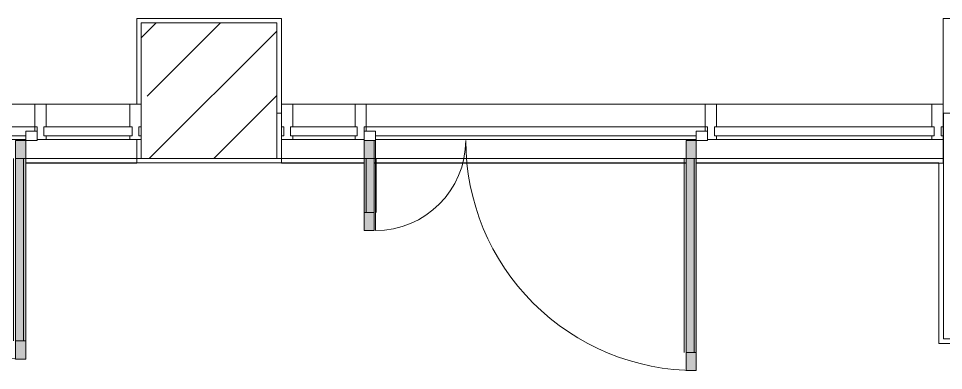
# Model space of a CAD drawing. Header units: millimetres. Extents: x 81494 to 296443, y -8553 to 29000.
# Drawn here: x 217050 to 221143, y 10760 to 12320 of the extents above; entities that cross this region are included whole.
import ezdxf

# ---------------------------------------------------------------- set-up
doc = ezdxf.new("R2010")
doc.units = ezdxf.units.MM
for name, color, linetype, lineweight, true_color in [('A-DETL-GENF-3', 7, 'Continuous', 5, 0xaaaaaa), ('A-DETL-GENF-4', 7, 'Continuous', 5, 0xe2e2e2), ('A-DOOR-6', 7, 'Continuous', 5, 0xaaaaaa), ('A-FLOR-2', 7, 'Continuous', 5, 0xaaaaaa)]:
    doc.layers.add(name, color=color, linetype=linetype, lineweight=lineweight, true_color=true_color)
for name, color, linetype, lineweight in [('A-GLAZ-CURT-2', 7, 'Continuous', 5), ('A-GLAZ-CWMG-2', 7, 'Continuous', 5), ('A-WALL', 7, 'Continuous', 9), ('I-WALL-3', 7, 'Continuous', 5), ('S-COLS-1', 7, 'Continuous', 5)]:
    doc.layers.add(name, color=color, linetype=linetype, lineweight=lineweight)

# ---------------------------------------------------------------- blocks, each defined once
blk = doc.blocks.new('Прямоугольный импост - Импост структурный с накладкой - 160мм Темный-32467808-1_3_4_птичка')
at = {"layer": 'A-GLAZ-CWMG-2'}
for p, q in [((-50, 40), (-50, 140)), ((-50, 140), (0, 140)), ((0, 140), (0, 40)), ((-40, 40), (-50, 40)), ((-50, -17), (-50, 0)), ((-50, 0), (-40, 0)), ((-40, 0), (-40, 40)), ((-10, 40), (-10, 0)), ((0, 40), (-10, 40)), ((-10, 0), (0, 0)), ((0, 0), (0, -17)), ((0, -17), (-50, -17))]:
    blk.add_line(p, q, dxfattribs=at)
blk = doc.blocks.new('Системная панель - Стекло - 40мм-32784007-1_3_4_птичка')
at = {"layer": 'A-GLAZ-CURT-2'}
for p, q in [((147.5, 0), (-147.5, 0)), ((-147.5, 0), (-147.5, -40)), ((147.5, -40), (147.5, 0)), ((-147.5, -40), (147.5, -40))]:
    blk.add_line(p, q, dxfattribs=at)
blk = doc.blocks.new('Дверь_Витражная_остекление_ - В-19-32784442-1_3_4_птичка')
at = {"layer": 'A-DETL-GENF-4'}
for points in [[(-665, 1040), (-710, 1040), (-710, 20), (-665, 20), (-665, 920)], [(715, 420), (715, 20), (760, 20), (760, 420)]]:
    blk.add_hatch(color=256, dxfattribs=at).paths.add_polyline_path(points)
at = {"layer": 'A-DETL-GENF-3'}
for p, q in [((-710, 1040), (-665, 1040)), ((-710, 1040), (-710, 20)), ((-665, 1040), (-710, 1040)), ((-710, 1040), (-710, 20)), ((-665, 1040), (-665, 20)), ((-665, 20), (-665, 1040)), ((-710, 960), (-665, 960)), ((-700, 960), (-700, 100)), ((-656, 960), (-656, 100)), ((760, 420), (715, 420)), ((715, 420), (715, 20)), ((760, 420), (715, 420)), ((715, 420), (715, 20)), ((760, 420), (760, 20)), ((760, 20), (760, 420)), ((706, 340), (706, 100)), ((760, 340), (715, 340)), ((750, 340), (750, 100)), ((-710, 100), (-665, 100)), ((760, 100), (715, 100)), ((-665, 20), (-710, 20)), ((-710, 20), (-665, 20))]:
    blk.add_line(p, q, dxfattribs=at)
at = {"layer": 'A-DOOR-6'}
for p, q in [((-710, 1040), (-710, 20)), ((710, 420), (710, 20)), ((-710, 20), (-760, 20)), ((-760, 20), (-760, -20)), ((-710, -20), (-710, 20)), ((760, 20), (710, 20)), ((710, 20), (710, -20)), ((760, -20), (760, 20)), ((-760, -20), (-710, -20)), ((710, -20), (760, -20))]:
    blk.add_line(p, q, dxfattribs=at)
for centre, radius, start, end in [((-710, 20), 1020, 360, 90), ((710, 20), 400, 90, 180)]:
    blk.add_arc(centre, radius, start, end, dxfattribs=at)
blk = doc.blocks.new('Прямоугольный импост - Импост структурный с накладкой - 160мм Темный-32784438-1_3_4_птичка')
at = {"layer": 'A-GLAZ-CWMG-2'}
for p, q in [((49156, 11940), (50656, 11940)), ((49156, 11820), (49156, 11840)), ((49156, 11840), (50656, 11840)), ((50656, 11840), (50656, 11820)), ((49196, 11800), (50616, 11800)), ((49196, 11783), (50616, 11783))]:
    blk.add_line(p, q, dxfattribs=at)
blk = doc.blocks.new('Системная панель - Стекло - 40мм-32784544-1_3_4_птичка')
at = {"layer": 'A-GLAZ-CURT-2'}
for p, q in [((486.5, 0), (-486.5, 0)), ((-486.5, 0), (-486.5, -40)), ((486.5, -40), (486.5, 0)), ((-486.5, -40), (486.5, -40))]:
    blk.add_line(p, q, dxfattribs=at)
blk = doc.blocks.new('Прямоугольный импост - Импост структурный с накладкой - 160мм Темный-32784005-1_3_4_птичка')
at = {"layer": 'A-GLAZ-CWMG-2'}
for p, q in [((48831, 11940), (49106, 11940)), ((48831, 11783), (49106, 11783))]:
    blk.add_line(p, q, dxfattribs=at)
blk = doc.blocks.new('Прямоугольный импост - Импост структурный с накладкой - 160мм Темный-V328-1_3_4_птичка')
at = {"layer": 'A-GLAZ-CWMG-2'}
for p, q in [((-25, 40), (-25, 140)), ((-25, 140), (25, 140)), ((25, 140), (25, 40)), ((-15, 40), (-25, 40)), ((-25, -17), (-25, 0)), ((-25, 0), (-15, 0)), ((-15, 0), (-15, 40)), ((15, 40), (15, 20)), ((25, 40), (15, 40)), ((15, -17), (-25, -17))]:
    blk.add_line(p, q, dxfattribs=at)
blk = doc.blocks.new('Прямоугольный импост - Импост структурный с накладкой - 160мм Темный-V329-1_3_4_птичка')
at = {"layer": 'A-GLAZ-CWMG-2'}
for p, q in [((-25, 40), (-25, 140)), ((-25, 140), (25, 140)), ((25, 140), (25, 40)), ((-15, 40), (-25, 40)), ((-15, 20), (-15, 40)), ((15, 40), (15, 0)), ((25, 40), (15, 40)), ((15, 0), (25, 0)), ((25, 0), (25, -17)), ((25, -17), (-15, -17))]:
    blk.add_line(p, q, dxfattribs=at)
blk = doc.blocks.new('Прямоугольный импост - Импост структурный с накладкой - 160мм Темный-32784440-1_3_4_птичка')
at = {"layer": 'A-GLAZ-CWMG-2'}
for p, q in [((50706, 11940), (51659, 11940)), ((50706, 11783), (51659, 11783))]:
    blk.add_line(p, q, dxfattribs=at)
blk = doc.blocks.new('Прямоугольный импост - Импост структурный с накладкой - 160мм Темный-30755843-1_3_4_птичка')
at = {"layer": 'A-GLAZ-CWMG-2'}
for p, q in [((0, 140), (-50, 140)), ((-50, 140), (-50, 40)), ((0, 40), (0, 140)), ((-50, 40), (-40, 40)), ((-40, 0), (-50, 0)), ((-50, 0), (-50, -17)), ((-40, 40), (-40, 0)), ((-10, 0), (-10, 40)), ((-10, 40), (0, 40)), ((0, 0), (-10, 0)), ((0, -17), (0, 0)), ((-50, -17), (0, -17))]:
    blk.add_line(p, q, dxfattribs=at)
blk = doc.blocks.new('Дверь_Витражная_остекление_ - В-9-32786634-1_3_4_птичка')
at = {"layer": 'A-DETL-GENF-4'}
for points in [[(-639.5, 989), (-684.5, 989), (-684.5, 20), (-639.5, 20), (-639.5, 920)], [(689.5, 420), (689.5, 20), (734.5, 20), (734.5, 420)]]:
    blk.add_hatch(color=256, dxfattribs=at).paths.add_polyline_path(points)
at = {"layer": 'A-DETL-GENF-3'}
for p, q in [((-684.5, 989), (-639.5, 989)), ((-684.5, 989), (-684.5, 20)), ((-639.5, 989), (-684.5, 989)), ((-684.5, 989), (-684.5, 20)), ((-639.5, 989), (-639.5, 20)), ((-639.5, 20), (-639.5, 989)), ((-684.5, 909), (-639.5, 909)), ((-674.5, 909), (-674.5, 100)), ((-630.5, 909), (-630.5, 100)), ((734.5, 420), (689.5, 420)), ((689.5, 420), (689.5, 20)), ((734.5, 420), (689.5, 420)), ((689.5, 420), (689.5, 20)), ((734.5, 420), (734.5, 20)), ((734.5, 20), (734.5, 420)), ((680.5, 340), (680.5, 100)), ((734.5, 340), (689.5, 340)), ((724.5, 340), (724.5, 100)), ((-684.5, 100), (-639.5, 100)), ((734.5, 100), (689.5, 100)), ((-639.5, 20), (-684.5, 20)), ((-684.5, 20), (-639.5, 20))]:
    blk.add_line(p, q, dxfattribs=at)
at = {"layer": 'A-DOOR-6'}
for p, q in [((-684.5, 989), (-684.5, 20)), ((684.5, 420), (684.5, 20)), ((-684.5, 20), (-734.5, 20)), ((-734.5, 20), (-734.5, -20)), ((-684.5, -20), (-684.5, 20)), ((734.5, 20), (684.5, 20)), ((684.5, 20), (684.5, -20)), ((734.5, -20), (734.5, 20)), ((-734.5, -20), (-684.5, -20)), ((684.5, -20), (734.5, -20))]:
    blk.add_line(p, q, dxfattribs=at)
for centre, radius, start, end in [((-684.5, 20), 969, 360, 90), ((684.5, 20), 400, 90, 180)]:
    blk.add_arc(centre, radius, start, end, dxfattribs=at)
blk = doc.blocks.new('Прямоугольный импост - Импост структурный с накладкой - 160мм Темный-32786259-1_3_4_птичка')
at = {"layer": 'A-GLAZ-CWMG-2'}
for p, q in [((46240, 11940), (47689, 11940)), ((46240, 11820), (46240, 11840)), ((46240, 11840), (47689, 11840)), ((47689, 11840), (47689, 11820)), ((46280, 11800), (47649, 11800)), ((46280, 11783), (47649, 11783))]:
    blk.add_line(p, q, dxfattribs=at)
blk = doc.blocks.new('Системная панель - Стекло - 40мм-32786365-1_3_4_птичка')
at = {"layer": 'A-GLAZ-CURT-2'}
for p, q in [((195.5, 0), (-195.5, 0)), ((-195.5, 0), (-195.5, -40)), ((195.5, -40), (195.5, 0)), ((-195.5, -40), (195.5, -40))]:
    blk.add_line(p, q, dxfattribs=at)
blk = doc.blocks.new('Прямоугольный импост - Импост структурный с накладкой - 160мм Темный-32786261-1_3_4_птичка')
at = {"layer": 'A-GLAZ-CWMG-2'}
for p, q in [((47739, 11940), (48110, 11940)), ((47739, 11783), (48110, 11783))]:
    blk.add_line(p, q, dxfattribs=at)

msp = doc.modelspace()

# ---------------------------------------------------------------- hatches: boundary and pattern name
at = {"layer": 'S-COLS-1'}
h = msp.add_hatch(dxfattribs=at)
h.set_pattern_fill('FP_96', color=256, style=0, pattern_type=2)
h.set_pattern_definition([(45, (169433.17, 0), (-285.123, 285.123), []), (45, (169718.3, 0), (-285.123, 285.123), [504.031, -100.806, 16.764, -84.042])])
h.paths.add_polyline_path([(217823.7, 11700), (218193.2, 11700), (218193.2, 12300), (217593.2, 12300), (217593.2, 11700)])

# ---------------------------------------------------------------- linework, layer by layer
at = {"layer": 'A-FLOR-2'}
for p, q in [((217573.2, 11940), (217573.2, 12320)), ((217573.2, 12320), (218213.2, 12320)), ((218213.2, 12320), (218213.2, 11900)), ((221142.2, 11940), (221142.2, 12320)), ((221142.2, 12320), (221765.7, 12320)), ((217573.2, 11679), (217573.2, 11783)), ((218579.2, 11680), (217082.2, 11680)), ((217082.2, 11679), (217573.2, 11679)), ((218213.2, 11700), (218213.2, 11679)), ((218213.2, 11679), (218579.2, 11679)), ((220004.2, 11680), (218624.2, 11680)), ((218624.2, 11679), (220004.2, 11679)), ((221123.2, 11680), (220049.2, 11680)), ((220049.2, 11679), (221142.2, 11679)), ((221123.2, 10880), (221123.2, 11680)), ((221142.2, 11679), (221142.2, 11700)), ((225183.2, 10880), (221123.2, 10880))]:
    msp.add_line(p, q, dxfattribs=at)
at = {"layer": 'A-WALL'}
msp.add_line((221143.2, 11700), (221143.2, 11900), dxfattribs=at)
at = {"layer": 'I-WALL-3'}
for p, q in [((218214.2, 11900), (218193.2, 11900)), ((218193.2, 11900), (218193.2, 11700)), ((218214.2, 11700), (218214.2, 11900)), ((221143.2, 11900), (221142.2, 11900)), ((221142.2, 11900), (221142.2, 11700)), ((223593.2, 11900), (221143.2, 11900)), ((217593.2, 11700), (217082.2, 11700)), ((218579.2, 11700), (218193.2, 11700)), ((220004.2, 11700), (218624.2, 11700)), ((221143.2, 11700), (220049.2, 11700)), ((221143.2, 11700), (221143.2, 10900)), ((221143.2, 10900), (225133.2, 10900))]:
    msp.add_line(p, q, dxfattribs=at)
at = {"layer": 'S-COLS-1'}
for p, q in [((218193.2, 12300), (217593.2, 12300)), ((217593.2, 12300), (217593.2, 11700)), ((218193.2, 11900), (218193.2, 12300)), ((218193.2, 11700), (218193.2, 11900)), ((217593.2, 11700), (218193.2, 11700))]:
    msp.add_line(p, q, dxfattribs=at)

# ---------------------------------------------------------------- block references
at = {"layer": 'A-DOOR-6', "rotation": 180}
for name, p in [('Дверь_Витражная_остекление_ - В-9-32786634-1_3_4_птичка', (216397.7, 11800)), ('Дверь_Витражная_остекление_ - В-19-32784442-1_3_4_птичка', (219339.2, 11800))]:
    msp.add_blockref(name, p, dxfattribs=at)
at = {"layer": 'A-GLAZ-CURT-2', "rotation": 180}
for name, p in [('Системная панель - Стекло - 40мм-32786365-1_3_4_птичка', (217357.7, 11800)), ('Системная панель - Стекло - 40мм-32784007-1_3_4_птичка', (218401.7, 11800)), ('Системная панель - Стекло - 40мм-32784544-1_3_4_птичка', (220615.7, 11800))]:
    msp.add_blockref(name, p, dxfattribs=at)
at = {"layer": 'A-GLAZ-CWMG-2'}
for name, p in [('Прямоугольный импост - Импост структурный с накладкой - 160мм Темный-32786259-1_3_4_птичка', (169433.2, 0)), ('Прямоугольный импост - Импост структурный с накладкой - 160мм Темный-32786261-1_3_4_птичка', (169433.2, 0)), ('Прямоугольный импост - Импост структурный с накладкой - 160мм Темный-30755843-1_3_4_птичка', (217593.2, 11800)), ('Прямоугольный импост - Импост структурный с накладкой - 160мм Темный-32784005-1_3_4_птичка', (169433.2, 0)), ('Прямоугольный импост - Импост структурный с накладкой - 160мм Темный-32784438-1_3_4_птичка', (169433.2, 0)), ('Прямоугольный импост - Импост структурный с накладкой - 160мм Темный-32784440-1_3_4_птичка', (169433.2, 0)), ('Прямоугольный импост - Импост структурный с накладкой - 160мм Темный-30755843-1_3_4_птичка', (221142.2, 11800))]:
    msp.add_blockref(name, p, dxfattribs=at)
at = {"layer": 'A-GLAZ-CWMG-2', "extrusion": (0, 0, -1)}
for name, p in [('Прямоугольный импост - Импост структурный с накладкой - 160мм Темный-V328-1_3_4_птичка', (-217147.2, 11800)), ('Прямоугольный импост - Импост структурный с накладкой - 160мм Темный-32467808-1_3_4_птичка', (-218214.2, 11800)), ('Прямоугольный импост - Импост структурный с накладкой - 160мм Темный-V329-1_3_4_птичка', (-218564.2, 11800)), ('Прямоугольный импост - Импост структурный с накладкой - 160мм Темный-V328-1_3_4_птичка', (-220114.2, 11800))]:
    msp.add_blockref(name, p, dxfattribs=at)

doc.saveas('drawing.dxf')
